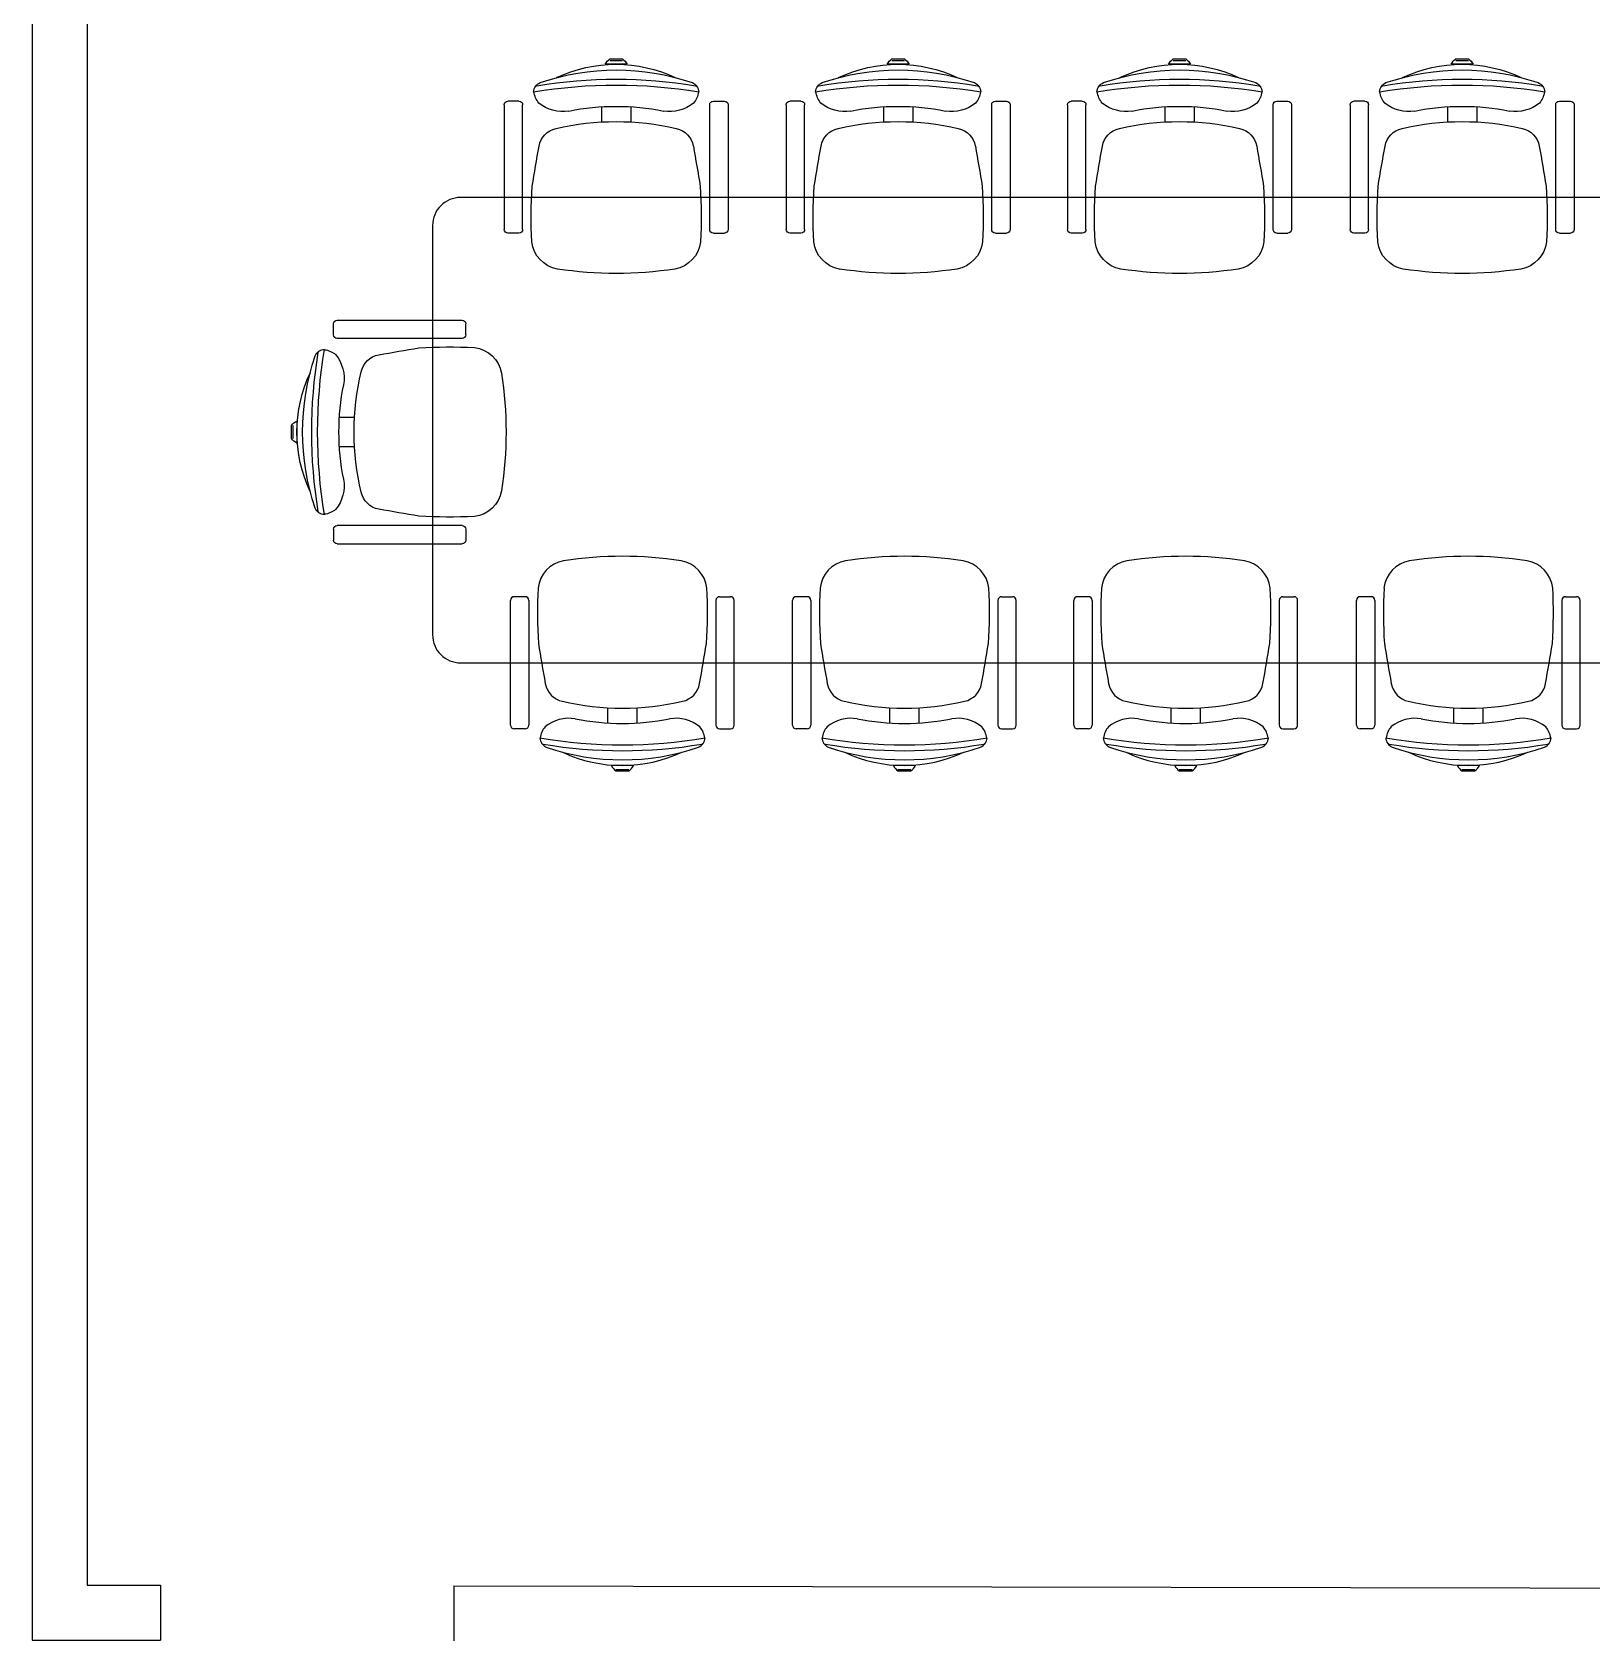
# Model space of a CAD drawing. Header units: inches. Extents: x -55 to 844, y -103 to 167.
# Drawn here: x 793.714 to 797.967, y 40.912 to 45.296 of the extents above; entities that cross this region are included whole.
import ezdxf

# ---------------------------------------------------------------- set-up
doc = ezdxf.new("R2010")
doc.units = ezdxf.units.IN
doc.header["$MEASUREMENT"] = 0
doc.layers.add('MOVABLE_FURNISHINGS', color=7, linetype='Continuous')

# ---------------------------------------------------------------- blocks, each defined once
blk = doc.blocks.new('kjhg')
for p, q in [((795.0301, 47.2219), (795.0001, 47.2219)), ((795.5601, 47.2219), (795.5901, 47.2219)), ((794.9901, 46.8719), (794.9901, 47.2119)), ((795.0401, 47.2119), (795.0401, 46.8719)), ((795.5501, 47.2119), (795.5501, 46.8719)), ((795.6001, 46.8719), (795.6001, 47.2119)), ((795.2555, 46.8775), (795.2555, 46.9189)), ((795.3355, 46.8775), (795.3355, 46.9189)), ((795.0301, 46.8619), (795.0001, 46.8619)), ((795.5601, 46.8619), (795.5901, 46.8619)), ((795.3251, 46.7618), (795.2651, 46.7618)), ((795.2775, 46.7512), (795.3127, 46.7512)), ((795.2775, 46.747), (795.3127, 46.747))]:
    blk.add_line(p, q)
for centre, radius, start, end in [((795.15, 47.2356), 0.0855, 100.2619, 173.4138), ((795.2951, 46.2765), 1.0554, 81.2623, 98.7377), ((795.4402, 47.2356), 0.0855, 6.5862, 79.7381), ((795.0001, 47.2119), 0.01, 90, 180), ((795.0301, 47.2119), 0.01, 0, 90), ((796.3012, 47.1785), 1.2379, 176.9008, 183.915), ((794.2891, 47.1785), 1.2379, 356.085, 3.0992), ((795.5601, 47.2119), 0.01, 90, 180), ((795.5901, 47.2119), 0.01, 0, 90), ((801.1574, 48.0776), 6.1701, 189.1732, 190.20083), ((789.4329, 48.0776), 6.1701, 349.79917, 350.8268), ((795.1439, 46.9955), 0.06, 190.2008, 257.8291), ((795.4464, 46.9955), 0.06, 282.1709, 349.7992), ((795.2951, 47.6328), 0.715, 256.7488, 283.2512), ((795.0001, 46.8719), 0.01, 180, 270), ((795.0301, 46.8719), 0.01, 270, 0), ((795.1304, 46.8288), 0.0601, 140.1836, 172.3709), ((795.1495, 46.787), 0.1035, 80.6626, 129.1633), ((795.2951, 47.5265), 0.6502, 258.5737, 281.4263), ((795.4407, 46.787), 0.1035, 50.8367, 99.3374), ((795.4599, 46.8288), 0.0601, 7.7258, 39.8164), ((795.5601, 46.8719), 0.01, 180, 270), ((795.5901, 46.8719), 0.01, 270, 0), ((795.2951, 48.1841), 1.3659, 260.5072, 279.4928), ((795.0998, 46.8391), 0.03, 184.1866, 245.8038), ((795.0791, 46.8251), 0.005, 214.0059, 267.276), ((795.2951, 48.1104), 1.3083, 260.4832, 279.5168), ((795.4905, 46.8391), 0.03, 294.1962, 355.8134), ((795.5112, 46.8251), 0.005, 272.724, 325.9941), ((795.2951, 47.4183), 0.6411, 251.1035, 288.8965), ((795.2945, 47.1414), 0.3796, 244.7602, 295.4323), ((795.3047, 46.7823), 0.0446, 207.4341, 232.4451), ((795.2855, 46.7823), 0.0446, 307.5549, 332.5659)]:
    blk.add_arc(centre, radius, start, end)

msp = doc.modelspace()

# ---------------------------------------------------------------- linework, layer by layer
for p, q in [((793.7144, 48.1889), (793.7144, 40.9145)), ((793.8644, 48.0389), (793.8644, 41.0642)), ((793.8644, 41.0642), (794.0644, 41.0639)), ((794.0644, 41.0639), (794.0642, 40.9139)), ((794.8644, 41.0624), (794.8641, 40.9124)), ((793.7144, 40.9145), (794.0642, 40.9139))]:
    msp.add_line(p, q)
msp.add_lwpolyline([(794.8644, 41.0624), (801.2191, 41.0507), (809.6396, 41.0506)])
at = {"layer": 'MOVABLE_FURNISHINGS', "color": 7, "linetype": 'Continuous'}
msp.add_lwpolyline([(794.8823, 43.5775), (798.8299, 43.5775, 0.414214), (798.9061, 43.6537), (798.9061, 44.7694, 0.414214), (798.8299, 44.8456), (794.8823, 44.8456, 0.414214), (794.8061, 44.7694), (794.8061, 43.6537, 0.414214)], format="xyb", close=True, dxfattribs=at)

# ---------------------------------------------------------------- block references
at = {"xscale": -1}
for p, rotation in [((0.0115, 91.9703), 180), ((0.7803, 91.9703), 180), ((1.5473, 91.9703), 180), ((2.3178, 91.9703), 180), ((747.6745, -751.0886), 270)]:
    msp.add_blockref('kjhg', p, dxfattribs=dict(at, rotation=rotation))
for p in [(0.0285, -3.4641), (0.7973, -3.4641), (1.5643, -3.4641), (2.3348, -3.4641)]:
    msp.add_blockref('kjhg', p)

doc.saveas('drawing.dxf')
